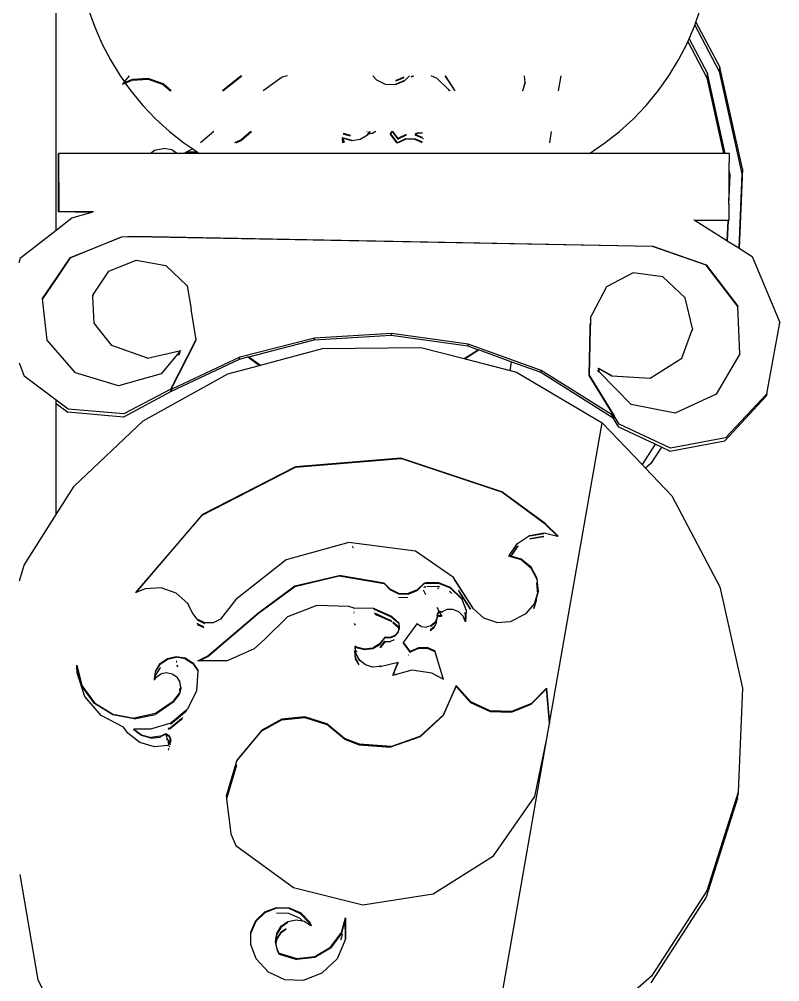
# Model space of a CAD drawing. Extents: x -24961 to 905641, y -154323 to 635957.
# Drawn here: x 439618.4 to 439981.7, y -144834.7 to -144375.1 of the extents above; entities that cross this region are included whole.
import ezdxf

# ---------------------------------------------------------------- set-up
doc = ezdxf.new("R2010")
doc.units = 0
doc.header["$LTSCALE"] = 1000
doc.header["$MEASUREMENT"] = 0

msp = doc.modelspace()

# ---------------------------------------------------------------- linework, layer by layer
for p, q in [((439635.97, -144475.78), (439635.97, -144358.63)), ((439651.36, -144370.03), (439654.29, -144378.43)), ((439941.63, -144376.46), (439943.87, -144370.03)), ((439654.29, -144378.43), (439657.81, -144386.6)), ((439938.39, -144384.38), (439940.95, -144378.43)), ((439940.95, -144378.43), (439941.13, -144377.91)), ((439941.13, -144377.91), (439941.63, -144376.46)), ((439941.13, -144377.91), (439952.73, -144400.06)), ((439941.63, -144376.46), (439953.01, -144398.01)), ((439937.81, -144385.72), (439938.39, -144384.38)), ((439938.39, -144384.38), (439947.12, -144400.92)), ((439657.81, -144386.6), (439661.9, -144394.5)), ((439933.34, -144394.5), (439937.43, -144386.6)), ((439937.43, -144386.6), (439937.81, -144385.72)), ((439937.81, -144385.72), (439946.84, -144402.97)), ((439661.9, -144394.5), (439666.53, -144402.09)), ((439928.71, -144402.09), (439933.34, -144394.5)), ((439953.01, -144398.01), (439952.73, -144400.06)), ((439963.83, -144446.48), (439953.01, -144398.01)), ((439666.53, -144402.09), (439668.61, -144405.01)), ((439668.61, -144405.01), (439671.08, -144402.09)), ((439679.98, -144403.42), (439672.42, -144403.85)), ((439687.17, -144405.92), (439679.98, -144403.42)), ((439715.6, -144409.32), (439724.72, -144402.09)), ((439724.38, -144402.09), (439715.64, -144409.02)), ((439743.9, -144402.71), (439734.97, -144409.33)), ((439746.48, -144402.09), (439743.9, -144402.71)), ((439789.18, -144404.16), (439787.22, -144402.09)), ((439798.32, -144404.43), (439801.15, -144403.33)), ((439798.37, -144404.13), (439800.5, -144403.31)), ((439800.5, -144403.31), (439802.2, -144402.64)), ((439801.15, -144403.33), (439800.5, -144403.31)), ((439801.15, -144403.33), (439802.22, -144402.92)), ((439804.86, -144402.09), (439802.29, -144404.66)), ((439806.78, -144402.3), (439805.6, -144402.76)), ((439805.61, -144402.48), (439806.61, -144402.09)), ((439818.02, -144403.29), (439815.1, -144402.09)), ((439823.61, -144408.73), (439818.02, -144403.29)), ((439821.74, -144402.09), (439826.4, -144409.33)), ((439826.62, -144409.33), (439821.96, -144402.09)), ((439860.09, -144405.22), (439859.8, -144402.09)), ((439876.03, -144409.33), (439877.28, -144402.09)), ((439923.54, -144409.33), (439928.71, -144402.09)), ((439947.12, -144400.92), (439946.84, -144402.97)), ((439946.84, -144402.97), (439954.84, -144439.12)), ((439955.65, -144439.12), (439947.12, -144400.92)), ((439952.73, -144400.06), (439963.54, -144448.9)), ((439667.73, -144406.05), (439668.99, -144405.54)), ((439667.73, -144406.05), (439668.1, -144405.61)), ((439668.1, -144405.61), (439668.61, -144405.01)), ((439668.83, -144405.31), (439668.1, -144405.61)), ((439668.61, -144405.01), (439668.83, -144405.31)), ((439672.42, -144403.85), (439668.83, -144405.31)), ((439668.83, -144405.31), (439668.99, -144405.54)), ((439668.99, -144405.54), (439672.38, -144404.15)), ((439668.99, -144405.54), (439671.7, -144409.33)), ((439672.38, -144404.15), (439679.94, -144403.72)), ((439679.94, -144403.72), (439687.13, -144406.22)), ((439687.13, -144406.22), (439690.61, -144409.33)), ((439690.99, -144409.33), (439687.17, -144405.92)), ((439793.37, -144406.17), (439789.18, -144404.16)), ((439797.99, -144406.35), (439793.37, -144406.17)), ((439802.29, -144404.66), (439797.99, -144406.35)), ((439798.04, -144406.05), (439802.28, -144404.39)), ((439860.09, -144405.22), (439858.84, -144409.33)), ((439858.89, -144409.33), (439860.1, -144405.35)), ((439860.1, -144405.35), (439860.09, -144405.22)), ((439671.7, -144409.33), (439677.36, -144416.19)), ((439715.64, -144409.02), (439715.4, -144409.33)), ((439823.83, -144409.33), (439823.61, -144408.73)), ((439823.83, -144408.93), (439823.98, -144409.33)), ((439917.88, -144416.19), (439923.54, -144409.33)), ((439677.36, -144416.19), (439683.5, -144422.63)), ((439911.74, -144422.63), (439917.88, -144416.19)), ((439683.5, -144422.63), (439690.08, -144428.62)), ((439905.16, -144428.62), (439911.74, -144422.63)), ((439690.08, -144428.62), (439697.06, -144434.12)), ((439711.39, -144428.62), (439705, -144434.12)), ((439724.36, -144433.04), (439729.29, -144428.62)), ((439728.96, -144428.62), (439724.39, -144432.71)), ((439773.08, -144429.39), (439773.54, -144429.63)), ((439773.1, -144429.75), (439773.5, -144429.95)), ((439773.5, -144429.95), (439776.58, -144430.78)), ((439773.54, -144429.63), (439776.49, -144430.42)), ((439784.67, -144430.47), (439781.19, -144432.54)), ((439784.35, -144428.75), (439784.58, -144428.62)), ((439784.62, -144430.21), (439784.71, -144430.15)), ((439784.67, -144430.47), (439785.09, -144429.9)), ((439784.71, -144430.15), (439784.91, -144429.92)), ((439784.91, -144429.89), (439785.85, -144428.62)), ((439784.91, -144429.92), (439784.91, -144429.89)), ((439785.09, -144429.9), (439784.91, -144429.92)), ((439786.04, -144428.62), (439785.09, -144429.9)), ((439787.07, -144429.63), (439785.09, -144429.9)), ((439788.78, -144428.62), (439787.07, -144429.63)), ((439795.65, -144429.96), (439795.69, -144429.64)), ((439795.65, -144429.96), (439795.79, -144429.77)), ((439798.7, -144434.12), (439795.65, -144429.96)), ((439796.44, -144428.62), (439795.69, -144429.64)), ((439795.69, -144429.64), (439795.79, -144429.77)), ((439795.79, -144429.77), (439796.53, -144428.74)), ((439795.79, -144429.77), (439798.97, -144434.12)), ((439796.44, -144428.62), (439796.53, -144428.74)), ((439796.53, -144428.74), (439796.61, -144428.62)), ((439796.53, -144428.74), (439799.19, -144432.36)), ((439796.71, -144428.62), (439799.23, -144432.04)), ((439799.71, -144431.95), (439803.29, -144430.31)), ((439799.75, -144431.62), (439803.32, -144429.99)), ((439807.4, -144430.27), (439810.9, -144431.76)), ((439807.65, -144430.04), (439807.42, -144430.15)), ((439807.45, -144429.96), (439807.65, -144430.04)), ((439807.48, -144429.82), (439808.99, -144429.12)), ((439808.96, -144429.44), (439807.65, -144430.04)), ((439807.65, -144430.04), (439810.92, -144431.44)), ((439811.07, -144429.41), (439808.96, -144429.44)), ((439871.75, -144434.12), (439872.7, -144428.62)), ((439898.17, -144434.12), (439905.16, -144428.62)), ((439697.06, -144434.12), (439701.27, -144436.98)), ((439724.39, -144432.71), (439721.23, -144434.12)), ((439721.93, -144434.12), (439724.36, -144433.04)), ((439772.64, -144431.71), (439772.9, -144434.12)), ((439772.72, -144431.75), (439772.64, -144431.71)), ((439772.97, -144434.12), (439772.72, -144431.75)), ((439773.15, -144431.98), (439772.72, -144431.75)), ((439773.28, -144433.2), (439773.15, -144431.98)), ((439773.23, -144432.02), (439773.15, -144431.98)), ((439773.22, -144431.68), (439773.28, -144431.71)), ((439773.32, -144432.87), (439773.23, -144432.02)), ((439773.36, -144432.06), (439773.23, -144432.02)), ((439773.28, -144431.71), (439777.08, -144432.73)), ((439773.78, -144434.12), (439773.28, -144433.2)), ((439773.73, -144433.62), (439773.32, -144432.87)), ((439777.17, -144433.09), (439773.36, -144432.06)), ((439781.19, -144432.54), (439777.17, -144433.09)), ((439798.97, -144434.12), (439799.5, -144433.7)), ((439799.19, -144432.36), (439799.71, -144431.95)), ((439799.23, -144432.04), (439799.75, -144431.62)), ((439799.45, -144434.02), (439799.33, -144434.12)), ((439803.07, -144432.35), (439799.45, -144434.02)), ((439799.5, -144433.7), (439803.11, -144432.03)), ((439807.06, -144432.3), (439803.07, -144432.35)), ((439810.75, -144433.88), (439807.06, -144432.3)), ((439807.11, -144431.98), (439810.77, -144433.55)), ((439810.82, -144434.12), (439810.75, -144433.88)), ((439810.8, -144433.61), (439810.81, -144433.65)), ((439811.1, -144432.14), (439811.17, -144432.39)), ((439811.16, -144431.87), (439811.24, -144432.16)), ((439890.82, -144439.12), (439898.17, -144434.12)), ((439637.13, -144439.12), (439637.24, -144466.7)), ((439637.17, -144467.06), (439637.13, -144439.12)), ((439680.98, -144439.12), (439637.13, -144439.12)), ((439680.98, -144439.12), (439683.01, -144437.66)), ((439694.03, -144439.12), (439680.98, -144439.12)), ((439683.01, -144437.66), (439687.19, -144436.73)), ((439691.44, -144437.47), (439687.19, -144436.73)), ((439691.44, -144437.47), (439694.03, -144439.12)), ((439704.42, -144439.12), (439694.03, -144439.12)), ((439698.11, -144438.57), (439697.43, -144438.92)), ((439697.43, -144438.92), (439704.02, -144438.84)), ((439701.27, -144436.98), (439698.11, -144438.57)), ((439703.53, -144438.51), (439698.11, -144438.57)), ((439701.27, -144436.98), (439703.53, -144438.51)), ((439703.53, -144438.51), (439704.02, -144438.84)), ((439704.02, -144438.84), (439704.42, -144439.12)), ((439890.82, -144439.12), (439704.42, -144439.12)), ((439954.84, -144439.12), (439890.82, -144439.12)), ((439955.65, -144439.12), (439954.84, -144439.12)), ((439957.62, -144439.12), (439955.65, -144439.12)), ((439957.53, -144447.54), (439957.62, -144439.12)), ((439957.49, -144451.05), (439957.53, -144447.54)), ((439957.94, -144449.39), (439957.53, -144447.54)), ((439957.95, -144449.42), (439957.94, -144449.39)), ((439963.54, -144448.9), (439962.05, -144484.28)), ((439963.82, -144446.57), (439962.22, -144484.38)), ((439963.82, -144446.57), (439963.83, -144446.51)), ((439963.83, -144446.51), (439963.83, -144446.48)), ((439957.35, -144463.3), (439957.94, -144449.48)), ((439957.42, -144457.51), (439957.49, -144451.05)), ((439957.66, -144451.81), (439957.42, -144457.51)), ((439957.49, -144451.05), (439957.66, -144451.81)), ((439957.94, -144449.48), (439957.95, -144449.42)), ((439957.35, -144463.3), (439957.42, -144457.51)), ((439637.24, -144466.7), (439637.17, -144467.06)), ((439652.63, -144467.27), (439637.17, -144467.06)), ((439637.24, -144466.7), (439653.85, -144466.92)), ((439643.45, -144469.92), (439652.63, -144467.27)), ((439652.63, -144467.27), (439653.85, -144466.92)), ((439957.35, -144463.3), (439957.27, -144471.04)), ((439635.97, -144475.78), (439643.45, -144469.92)), ((439940.66, -144470.81), (439957.2, -144471.04)), ((439940.66, -144470.81), (439941.26, -144471.19)), ((439956.83, -144471.4), (439941.26, -144471.19)), ((439941.26, -144471.19), (439956.44, -144480.74)), ((439956.83, -144471.4), (439956.44, -144480.74)), ((439957.01, -144471.4), (439956.61, -144480.85)), ((439957.01, -144471.4), (439956.83, -144471.4)), ((439957.19, -144471.4), (439957.01, -144471.4)), ((439957.2, -144471.04), (439957.19, -144471.4)), ((439957.19, -144471.4), (439957.27, -144471.04)), ((439957.2, -144471.04), (439957.27, -144471.04)), ((439618.99, -144489.07), (439635.97, -144475.78)), ((439667.2, -144479.09), (439642.62, -144489.06)), ((439642.64, -144488.97), (439667.21, -144479.02)), ((439673.25, -144478.83), (439667.2, -144479.09)), ((439667.2, -144479.09), (439667.21, -144479.02)), ((439667.21, -144479.02), (439673.27, -144478.76)), ((439673.25, -144478.83), (439673.27, -144478.76)), ((439920.94, -144483.53), (439673.25, -144478.83)), ((439673.27, -144478.76), (439920.96, -144483.47)), ((439956.44, -144480.74), (439956.61, -144480.85)), ((439956.61, -144480.85), (439962.05, -144484.28)), ((439920.94, -144483.53), (439920.96, -144483.47)), ((439946.52, -144492.42), (439920.94, -144483.53)), ((439920.96, -144483.47), (439946.53, -144492.34)), ((439962.05, -144484.28), (439962.22, -144484.38)), ((439962.22, -144484.38), (439968.45, -144488.3)), ((439618.37, -144491.18), (439618.99, -144489.07)), ((439635.97, -144498.89), (439642.64, -144488.97)), ((439642.62, -144489.06), (439635.97, -144498.97)), ((439661.13, -144495.44), (439674.22, -144490.09)), ((439674.22, -144490.09), (439688.34, -144492.66)), ((439968.45, -144488.3), (439981.65, -144519.88)), ((439688.34, -144492.66), (439698.55, -144502.37)), ((439961.68, -144512.2), (439946.52, -144492.42)), ((439946.53, -144492.34), (439961.7, -144512.09)), ((439629.52, -144508.47), (439635.97, -144498.89)), ((439635.97, -144498.97), (439629.53, -144508.54)), ((439635.97, -144498.97), (439635.97, -144498.89)), ((439653.59, -144506.75), (439661.13, -144495.44)), ((439911.59, -144496.11), (439898.82, -144502.91)), ((439925.82, -144497.99), (439911.59, -144496.11)), ((439936.55, -144508.03), (439925.82, -144497.99)), ((439698.55, -144502.37), (439700.45, -144513.56)), ((439898.82, -144502.91), (439892.01, -144515.82)), ((439629.53, -144508.54), (439629.52, -144508.47)), ((439631.68, -144528.27), (439629.53, -144508.54)), ((439653.57, -144506.87), (439653.59, -144506.75)), ((439653.62, -144507.34), (439653.57, -144506.87)), ((439653.62, -144507.34), (439653.59, -144507.38)), ((439654.16, -144520.19), (439653.59, -144507.38)), ((439939.98, -144522.74), (439936.55, -144508.03)), ((439702.83, -144528.14), (439700.45, -144513.56)), ((439961.7, -144512.09), (439961.68, -144512.2)), ((439962.6, -144534.89), (439961.68, -144512.2)), ((439891.23, -144517.9), (439891.21, -144520.34)), ((439891.23, -144517.81), (439891.25, -144517.78)), ((439891.23, -144517.81), (439891.25, -144517.86)), ((439891.23, -144517.9), (439891.25, -144517.86)), ((439891.24, -144517.37), (439891.26, -144517.34)), ((439891.24, -144517.37), (439891.25, -144517.78)), ((439892.01, -144515.82), (439891.26, -144517.25)), ((439891.26, -144517.25), (439891.26, -144517.34)), ((439654.16, -144520.19), (439654.13, -144520.33)), ((439662.56, -144530.88), (439654.16, -144520.19)), ((439890.65, -144545.11), (439891.14, -144522.77)), ((439891.14, -144522.77), (439890.68, -144544.95)), ((439891.03, -144522.87), (439891.07, -144520.57)), ((439891.14, -144522.77), (439891.16, -144522.64)), ((439891.17, -144522.19), (439891.15, -144522.36)), ((439891.15, -144522.36), (439891.16, -144522.64)), ((439891.18, -144520.47), (439891.17, -144522.19)), ((439891.18, -144520.47), (439891.21, -144520.34)), ((439939.96, -144522.86), (439939.78, -144523.3)), ((439939.98, -144522.74), (439939.95, -144522.83)), ((439939.95, -144522.83), (439939.96, -144522.86)), ((439975.43, -144553.86), (439981.5, -144520.77)), ((439981.5, -144520.77), (439981.56, -144520.43)), ((439981.6, -144520.21), (439981.56, -144520.43)), ((439981.6, -144520.21), (439981.65, -144519.88)), ((439759.35, -144527.38), (439723.79, -144536.49)), ((439759.22, -144528.14), (439796.03, -144525.9)), ((439759.35, -144527.38), (439759.29, -144527.76)), ((439796.16, -144525.17), (439759.35, -144527.38)), ((439796.16, -144525.17), (439796.03, -144525.9)), ((439796.03, -144525.9), (439832.61, -144531.04)), ((439832.75, -144530.27), (439796.16, -144525.17)), ((439934.92, -144536.89), (439939.76, -144523.42)), ((439939.75, -144523.38), (439939.79, -144523.33)), ((439939.75, -144523.38), (439939.76, -144523.42)), ((439939.8, -144523.61), (439939.76, -144523.82)), ((439939.78, -144523.3), (439939.79, -144523.33)), ((439939.84, -144523.54), (439939.8, -144523.61)), ((439939.83, -144523.5), (439939.84, -144523.54)), ((439645.26, -144543.95), (439631.68, -144528.27)), ((439662.56, -144530.88), (439662.53, -144531.03)), ((439679.7, -144536.96), (439662.56, -144530.88)), ((439702.57, -144528.76), (439690.81, -144551.9)), ((439690.84, -144551.72), (439702.55, -144528.68)), ((439702.55, -144528.68), (439702.59, -144528.61)), ((439702.55, -144528.68), (439702.57, -144528.76)), ((439702.6, -144528.69), (439702.57, -144528.76)), ((439702.59, -144528.61), (439702.79, -144528.21)), ((439702.6, -144528.69), (439702.59, -144528.61)), ((439702.81, -144528.29), (439702.6, -144528.69)), ((439702.83, -144528.14), (439702.79, -144528.21)), ((439702.81, -144528.29), (439702.79, -144528.21)), ((439728.07, -144536.2), (439759.22, -144528.14)), ((439759.22, -144528.14), (439759.29, -144527.76)), ((439763.21, -144532.24), (439810.26, -144531.75)), ((439810.26, -144531.75), (439830.88, -144537.12)), ((439832.68, -144530.65), (439832.61, -144531.04)), ((439832.61, -144531.04), (439837.65, -144532.86)), ((439832.75, -144530.27), (439832.68, -144530.65)), ((439867.61, -144542.8), (439832.75, -144530.27)), ((439679.7, -144536.96), (439695.49, -144533.24)), ((439694.75, -144534.12), (439686.11, -144544.41)), ((439723.79, -144536.49), (439691.25, -144551.69)), ((439694.48, -144535.37), (439694.56, -144535.27)), ((439694.51, -144535.2), (439694.58, -144535.11)), ((439694.56, -144535.27), (439695.16, -144534.53)), ((439694.58, -144535.11), (439695.16, -144534.41)), ((439694.66, -144534.53), (439695.16, -144534.41)), ((439694.73, -144534.27), (439695.44, -144533.42)), ((439695.49, -144533.24), (439694.75, -144534.12)), ((439695.16, -144534.41), (439695.19, -144534.4)), ((439695.19, -144534.4), (439695.2, -144534.36)), ((439723.64, -144537.34), (439727.62, -144536.31)), ((439723.64, -144537.34), (439723.79, -144536.49)), ((439727.62, -144536.31), (439728.07, -144536.2)), ((439727.62, -144536.31), (439733.13, -144540.33)), ((439728.07, -144536.2), (439733.57, -144540.22)), ((439733.57, -144540.22), (439763.21, -144532.24)), ((439830.88, -144537.12), (439837.65, -144532.86)), ((439838.04, -144533), (439831.32, -144537.24)), ((439837.65, -144532.86), (439838.04, -144533)), ((439838.04, -144533), (439853.58, -144538.63)), ((439962.6, -144534.89), (439951.26, -144554.17)), ((439618.39, -144539.13), (439620.71, -144545.55)), ((439679.67, -144537.12), (439679.7, -144536.96)), ((439690.73, -144552.84), (439723.64, -144537.34)), ((439718.01, -144544.4), (439733.13, -144540.33)), ((439733.13, -144540.33), (439733.57, -144540.22)), ((439830.88, -144537.12), (439831.32, -144537.24)), ((439831.32, -144537.24), (439852.84, -144542.84)), ((439852.84, -144542.84), (439853.58, -144538.63)), ((439853.58, -144538.63), (439867.46, -144543.65)), ((439934.9, -144537.04), (439919.69, -144546.65)), ((439919.71, -144546.49), (439934.92, -144536.89)), ((439934.9, -144537.04), (439934.92, -144536.89)), ((439635.97, -144556.95), (439620.71, -144545.55)), ((439665.72, -144550.11), (439645.26, -144543.95)), ((439686.11, -144544.41), (439665.72, -144550.11)), ((439677.64, -144566.88), (439718.01, -144544.4)), ((439852.84, -144542.84), (439855.91, -144543.64)), ((439855.91, -144543.64), (439896.88, -144567.71)), ((439867.46, -144543.65), (439867.54, -144543.23)), ((439867.46, -144543.65), (439902.1, -144565.41)), ((439867.54, -144543.23), (439867.61, -144542.8)), ((439901.26, -144563.79), (439867.61, -144542.8)), ((439890.68, -144544.95), (439890.65, -144545.11)), ((439902.49, -144564.56), (439890.65, -144545.11)), ((439890.68, -144544.95), (439902.52, -144564.38)), ((439894.84, -144542.79), (439894.86, -144542.64)), ((439894.9, -144542.82), (439894.84, -144542.79)), ((439894.84, -144542.79), (439894.86, -144542.91)), ((439894.86, -144542.64), (439894.89, -144542.75)), ((439895.21, -144542.83), (439894.86, -144542.64)), ((439894.86, -144542.91), (439894.98, -144543.54)), ((439894.89, -144542.75), (439894.9, -144542.82)), ((439895.04, -144543.52), (439894.9, -144542.82)), ((439895.01, -144541.8), (439895.03, -144541.92)), ((439895.07, -144541.84), (439895.01, -144541.8)), ((439895.06, -144541.77), (439895.03, -144541.65)), ((439895.03, -144541.65), (439901.55, -144545.31)), ((439895.03, -144541.92), (439895.21, -144542.83)), ((439895.07, -144541.84), (439895.06, -144541.77)), ((439901.52, -144545.47), (439895.07, -144541.84)), ((439895.38, -144543.41), (439895.07, -144541.84)), ((439895.21, -144542.83), (439895.33, -144543.43)), ((439910.67, -144559.04), (439895.38, -144543.41)), ((439901.52, -144545.47), (439901.55, -144545.31)), ((439919.69, -144546.65), (439901.52, -144545.47)), ((439901.55, -144545.31), (439919.71, -144546.49)), ((439919.71, -144546.49), (439919.69, -144546.65)), ((439690.62, -144553.06), (439668.15, -144565.02)), ((439690.84, -144551.72), (439668.39, -144563.54)), ((439690.73, -144552.84), (439690.62, -144553.06)), ((439690.62, -144553.06), (439690.65, -144552.88)), ((439691.25, -144551.69), (439690.65, -144552.88)), ((439690.73, -144552.39), (439690.65, -144552.88)), ((439690.65, -144552.88), (439690.73, -144552.84)), ((439690.81, -144551.9), (439690.73, -144552.39)), ((439691.25, -144551.69), (439690.81, -144551.9)), ((439690.81, -144551.9), (439690.84, -144551.72)), ((439951.26, -144554.17), (439931.68, -144563.18)), ((439975.23, -144555.09), (439955.43, -144576.35)), ((439975.43, -144553.86), (439955.67, -144574.92)), ((439975.43, -144553.86), (439975.23, -144555.09)), ((439635.97, -144558.56), (439635.97, -144556.95)), ((439641.78, -144561.29), (439635.97, -144556.95)), ((439635.97, -144558.56), (439641.54, -144562.76)), ((439635.97, -144611.63), (439635.97, -144558.56)), ((439931.68, -144563.18), (439910.67, -144559.04)), ((439668.15, -144565.02), (439641.54, -144562.76)), ((439668.39, -144563.54), (439641.78, -144561.29)), ((439902.33, -144565.56), (439901.26, -144563.79)), ((439902.49, -144564.56), (439901.26, -144563.79)), ((439644.58, -144597.96), (439677.64, -144566.88)), ((439871.73, -144711.18), (439896.88, -144567.71)), ((439896.88, -144567.71), (439915.86, -144587.67)), ((439902.3, -144565.74), (439902.1, -144565.41)), ((439902.1, -144565.41), (439902.33, -144565.56)), ((439904.75, -144569.86), (439902.3, -144565.74)), ((439902.49, -144564.56), (439902.33, -144565.56)), ((439902.52, -144564.38), (439902.49, -144564.56)), ((439904.98, -144568.46), (439902.52, -144564.38)), ((439929.4, -144579.86), (439904.98, -144568.46)), ((439922.08, -144578.02), (439904.75, -144569.86)), ((439922.08, -144578.02), (439915.86, -144587.67)), ((439925.16, -144579.47), (439922.08, -144578.02)), ((439929.16, -144581.35), (439955.43, -144576.35)), ((439955.67, -144574.92), (439929.4, -144579.86)), ((439925.16, -144579.47), (439920.14, -144587.24)), ((439929.16, -144581.35), (439925.16, -144579.47)), ((439750.31, -144589.03), (439800.66, -144584.82)), ((439800.7, -144584.6), (439750.34, -144588.8)), ((439848.87, -144600.89), (439800.66, -144584.82)), ((439848.91, -144600.66), (439800.7, -144584.6)), ((439920.14, -144587.24), (439917.59, -144589.49)), ((439705.8, -144611.83), (439750.31, -144589.03)), ((439750.34, -144588.8), (439705.84, -144611.57)), ((439915.86, -144587.67), (439917.59, -144589.49)), ((439917.59, -144589.49), (439930.1, -144602.65)), ((439635.97, -144611.63), (439644.58, -144597.96)), ((439644.61, -144599.52), (439644.64, -144599.49)), ((439869.61, -144616.16), (439848.87, -144600.89)), ((439869.65, -144615.91), (439848.91, -144600.66)), ((439930.1, -144602.65), (439953.01, -144646.02)), ((439620.79, -144635.7), (439635.97, -144611.63)), ((439705.84, -144611.57), (439673.91, -144648.88)), ((439674.25, -144648.74), (439705.8, -144611.83)), ((439875.43, -144621.85), (439869.61, -144616.16)), ((439875.83, -144621.95), (439869.65, -144615.91)), ((439856.34, -144625.33), (439862.19, -144621.54)), ((439862.19, -144621.54), (439869.05, -144620.35)), ((439862.21, -144621.79), (439869.01, -144620.6)), ((439868.8, -144621.99), (439862.26, -144623.14)), ((439868.77, -144622.24), (439862.27, -144623.39)), ((439868.9, -144622.27), (439868.77, -144622.24)), ((439868.92, -144622.02), (439868.8, -144621.99)), ((439869.05, -144620.35), (439875.43, -144621.85)), ((439875.43, -144621.85), (439875.83, -144621.95)), ((439775.74, -144624.96), (439745.89, -144633.21)), ((439807.66, -144629.06), (439775.74, -144624.96)), ((439776.01, -144625.27), (439776.05, -144625.27)), ((439777.73, -144626.98), (439777.48, -144626.95)), ((439777.75, -144627.25), (439778.04, -144627.29)), ((439852.35, -144631.12), (439856.34, -144625.33)), ((439852.47, -144631.16), (439856.3, -144625.59)), ((439856.1, -144627.01), (439853.13, -144631.35)), ((439856.06, -144627.27), (439853.25, -144631.39)), ((439856.7, -144626.85), (439856.06, -144627.27)), ((439856.65, -144626.65), (439856.1, -144627.01)), ((439856.38, -144625.53), (439856.3, -144625.59)), ((439745.89, -144633.21), (439721.78, -144652.16)), ((439825.73, -144641.68), (439807.66, -144629.06)), ((439852.35, -144631.12), (439852.31, -144631.39)), ((439852.31, -144631.39), (439852.47, -144631.16)), ((439852.31, -144631.39), (439852.97, -144631.59)), ((439852.47, -144631.16), (439852.35, -144631.12)), ((439853.13, -144631.35), (439852.47, -144631.16)), ((439853.13, -144631.35), (439852.97, -144631.59)), ((439852.97, -144631.59), (439853.09, -144631.62)), ((439853.25, -144631.39), (439853.09, -144631.62)), ((439853.09, -144631.62), (439858.1, -144633.1)), ((439853.25, -144631.39), (439853.13, -144631.35)), ((439858.14, -144632.83), (439853.25, -144631.39)), ((439858.1, -144633.1), (439862.8, -144636.99)), ((439862.84, -144636.71), (439858.14, -144632.83)), ((439618.46, -144643.16), (439620.79, -144635.7)), ((439862.8, -144636.99), (439865.66, -144642.44)), ((439865.71, -144642.17), (439862.84, -144636.71)), ((439750.04, -144645.91), (439771.14, -144640.9)), ((439750.08, -144645.62), (439771.17, -144640.61)), ((439771.14, -144640.9), (439792.63, -144644.57)), ((439792.67, -144644.28), (439771.17, -144640.61)), ((439835.37, -144656.57), (439825.73, -144641.68)), ((439866.28, -144648.32), (439865.71, -144642.17)), ((439678.56, -144647), (439674.25, -144648.74)), ((439686.12, -144646.57), (439678.56, -144647)), ((439693.31, -144649.06), (439686.12, -144646.57)), ((439732.72, -144658.66), (439750.04, -144645.91)), ((439732.75, -144658.35), (439750.08, -144645.62)), ((439792.63, -144644.57), (439795.32, -144647.39)), ((439792.67, -144644.28), (439795.36, -144647.09)), ((439808.43, -144647.89), (439811.7, -144644.63)), ((439808.46, -144647.6), (439811.75, -144644.35)), ((439812.41, -144646.23), (439811.59, -144646.45)), ((439812.53, -144646.28), (439811.59, -144646.45)), ((439811.6, -144646.17), (439812.46, -144645.94)), ((439811.7, -144644.63), (439812.67, -144644.38)), ((439811.75, -144644.35), (439812.71, -144644.1)), ((439812.52, -144646.23), (439812.41, -144646.23)), ((439812.46, -144645.94), (439812.67, -144645.94)), ((439812.67, -144644.38), (439818.62, -144644.27)), ((439812.71, -144644.1), (439818.65, -144643.99)), ((439813.01, -144645.93), (439818.41, -144645.83)), ((439818.58, -144646.98), (439818.38, -144646.61)), ((439818.45, -144646.15), (439818.39, -144646.13)), ((439818.41, -144645.83), (439819.19, -144646.15)), ((439818.62, -144644.27), (439824.16, -144646.53)), ((439818.65, -144643.99), (439824.2, -144646.25)), ((439824.16, -144646.53), (439829.75, -144651.94)), ((439824.2, -144646.25), (439829.79, -144651.65)), ((439826.11, -144642.6), (439835.17, -144656.6)), ((439865.48, -144644.25), (439865.95, -144649.38)), ((439865.66, -144642.44), (439866.23, -144648.49)), ((439953.01, -144646.02), (439963.84, -144694.49)), ((439674.25, -144648.74), (439673.91, -144648.88)), ((439698.96, -144654.09), (439693.31, -144649.06)), ((439795.32, -144647.39), (439799.51, -144649.38)), ((439795.36, -144647.09), (439799.56, -144649.09)), ((439799.51, -144649.38), (439804.13, -144649.56)), ((439799.55, -144650.99), (439803.92, -144651.16)), ((439799.56, -144649.09), (439804.17, -144649.27)), ((439803.92, -144651.16), (439803.98, -144651.13)), ((439804.13, -144649.56), (439808.43, -144647.89)), ((439808.46, -144647.6), (439804.17, -144649.27)), ((439811.67, -144648.03), (439811.49, -144647.71)), ((439812.67, -144649.84), (439811.67, -144648.03)), ((439823.95, -144648.1), (439825.09, -144649.22)), ((439834.01, -144656.76), (439828.19, -144647.71)), ((439828.56, -144648.64), (439833.8, -144656.79)), ((439865.96, -144649.51), (439864.43, -144654.49)), ((439864.47, -144654.2), (439865.95, -144649.38)), ((439865.95, -144649.38), (439866.23, -144648.53)), ((439865.95, -144649.38), (439865.96, -144649.51)), ((439866.15, -144648.9), (439865.96, -144649.51)), ((439865.96, -144649.51), (439865.98, -144649.67)), ((439866.23, -144648.49), (439866.28, -144648.32)), ((439866.23, -144648.49), (439866.23, -144648.53)), ((439700.98, -144658.35), (439698.96, -144654.09)), ((439721.78, -144652.16), (439714.51, -144661.56)), ((439760.58, -144655.02), (439746.48, -144660.5)), ((439775.82, -144655.55), (439760.58, -144655.02)), ((439778.29, -144656.24), (439775.82, -144655.55)), ((439819.12, -144657.98), (439818.01, -144655.97)), ((439829.75, -144651.94), (439831.79, -144657.38)), ((439831.83, -144657.08), (439829.79, -144651.65)), ((439860.57, -144658.87), (439864.47, -144654.2)), ((439864.22, -144656.09), (439864.02, -144656.33)), ((439865.31, -144652.68), (439864.18, -144656.38)), ((439865.44, -144652.07), (439864.22, -144656.09)), ((439864.4, -144654.53), (439864.43, -144654.49)), ((439703.39, -144661.5), (439700.98, -144658.35)), ((439708.39, -144679.43), (439732.72, -144658.66)), ((439708.43, -144679.1), (439732.75, -144658.35)), ((439746.48, -144660.5), (439735.76, -144671.04)), ((439778.13, -144658.5), (439778.43, -144658.51)), ((439778.41, -144658.2), (439778.15, -144658.2)), ((439778.31, -144656.54), (439778.27, -144656.54)), ((439787.68, -144656.46), (439778.29, -144656.24)), ((439796.3, -144660.29), (439787.68, -144656.46)), ((439796.26, -144660.6), (439787.74, -144656.81)), ((439788.73, -144658.99), (439788.11, -144658.72)), ((439788.17, -144659.07), (439788.89, -144659.39)), ((439796.05, -144662.27), (439788.87, -144659.06)), ((439789.06, -144659.46), (439796.01, -144662.57)), ((439796.29, -144660.63), (439796.26, -144660.6)), ((439799.9, -144663.41), (439796.3, -144660.29)), ((439799.86, -144663.72), (439796.38, -144660.7)), ((439818.11, -144659.75), (439817.88, -144659.35)), ((439817.93, -144660.89), (439817.97, -144660.58)), ((439817.93, -144660.89), (439818.02, -144660.76)), ((439818.04, -144660.47), (439817.97, -144660.58)), ((439818.02, -144660.76), (439818, -144661.05)), ((439818.02, -144660.76), (439818.37, -144660.24)), ((439818.04, -144660.47), (439818.02, -144660.76)), ((439818.3, -144660.1), (439818.04, -144660.47)), ((439818.08, -144660.1), (439818.04, -144660.47)), ((439818.11, -144659.75), (439818.08, -144660.1)), ((439818.18, -144658.94), (439818.11, -144659.75)), ((439818.3, -144660.1), (439818.11, -144659.75)), ((439818.63, -144658.3), (439818.18, -144658.94)), ((439818.22, -144658.64), (439818.18, -144658.94)), ((439818.66, -144658), (439818.22, -144658.64)), ((439818.41, -144659.94), (439818.3, -144660.1)), ((439818.37, -144660.24), (439818.3, -144660.1)), ((439818.37, -144660.24), (439820.29, -144660.18)), ((439820.16, -144659.88), (439818.41, -144659.94)), ((439819.28, -144658.28), (439818.63, -144658.3)), ((439819.12, -144657.98), (439818.66, -144658)), ((439820.75, -144657.93), (439819.12, -144657.98)), ((439819.28, -144658.28), (439819.12, -144657.98)), ((439820.69, -144658.23), (439819.28, -144658.28)), ((439820.16, -144659.88), (439819.28, -144658.28)), ((439820.3, -144660.14), (439820.16, -144659.88)), ((439820.36, -144659.88), (439820.16, -144659.88)), ((439822.6, -144656.94), (439820.75, -144657.93)), ((439825.54, -144656.89), (439822.6, -144656.94)), ((439828.3, -144658), (439825.54, -144656.89)), ((439830.42, -144660.1), (439828.3, -144658)), ((439831.41, -144662.44), (439830.42, -144660.1)), ((439831.54, -144659.3), (439831.25, -144658.54)), ((439831.34, -144658.35), (439831.58, -144659.01)), ((439831.41, -144662.44), (439831.54, -144659.3)), ((439831.58, -144659.01), (439831.43, -144662.5)), ((439831.79, -144657.38), (439831.57, -144662.81)), ((439831.83, -144657.08), (439831.59, -144662.87)), ((439840.33, -144660.98), (439835.37, -144656.57)), ((439853.08, -144662.67), (439860.57, -144658.87)), ((439864.18, -144656.38), (439863.95, -144656.66)), ((439706.98, -144663.27), (439703.39, -144661.5)), ((439703.39, -144661.83), (439706.92, -144663.59)), ((439704.82, -144664.37), (439703.42, -144663.68)), ((439703.42, -144664.01), (439705.08, -144664.84)), ((439705.08, -144664.84), (439704.82, -144664.37)), ((439706.61, -144665.27), (439704.82, -144664.37)), ((439705.08, -144664.84), (439706.56, -144665.58)), ((439710.97, -144663.3), (439706.98, -144663.27)), ((439714.51, -144661.56), (439710.97, -144663.3)), ((439778.31, -144663.67), (439778.78, -144664.33)), ((439796.01, -144662.57), (439796.24, -144662.77)), ((439796.25, -144662.44), (439796.05, -144662.27)), ((439799.65, -144665.4), (439796.8, -144662.92)), ((439796.87, -144663.32), (439799.61, -144665.71)), ((439799.72, -144666.48), (439799.65, -144665.4)), ((439799.99, -144665.68), (439799.86, -144663.72)), ((439800.04, -144665.53), (439799.9, -144663.41)), ((439808.24, -144663.8), (439801.84, -144672.69)), ((439810.33, -144665.01), (439808.24, -144663.8)), ((439810.33, -144665.01), (439812.71, -144665.32)), ((439815.01, -144664.68), (439812.71, -144665.32)), ((439816.61, -144665.15), (439814.75, -144666.66)), ((439816.83, -144663.48), (439814.96, -144664.98)), ((439816.87, -144663.17), (439815.01, -144664.68)), ((439816.57, -144665.46), (439817.7, -144663.32)), ((439817.73, -144663.04), (439816.61, -144665.15)), ((439817.87, -144661.53), (439816.83, -144663.48)), ((439817.9, -144661.22), (439816.87, -144663.17)), ((439817.7, -144663.32), (439817.73, -144663.04)), ((439817.74, -144663.01), (439817.73, -144663.04)), ((439817.75, -144662.81), (439817.74, -144663.01)), ((439817.75, -144662.81), (439817.87, -144661.53)), ((439817.88, -144661.5), (439817.87, -144661.53)), ((439817.88, -144661.5), (439817.9, -144661.22)), ((439817.96, -144661.35), (439817.88, -144661.5)), ((439817.9, -144661.22), (439817.93, -144660.89)), ((439818, -144661.05), (439817.9, -144661.22)), ((439817.96, -144661.35), (439818, -144661.05)), ((439831.43, -144662.5), (439831.41, -144662.44)), ((439831.57, -144662.81), (439831.43, -144662.5)), ((439831.59, -144662.87), (439831.57, -144662.81)), ((439846.56, -144663.13), (439840.33, -144660.98)), ((439846.56, -144663.13), (439853.08, -144662.67)), ((439790.85, -144673.19), (439793.27, -144669.95)), ((439793.27, -144669.95), (439793.96, -144670.1)), ((439793.96, -144670.1), (439796.07, -144670.01)), ((439796.02, -144670.32), (439797.92, -144669.42)), ((439796.07, -144670.01), (439797.96, -144669.1)), ((439797.92, -144669.42), (439799.32, -144667.84)), ((439797.96, -144669.1), (439799.36, -144667.53)), ((439799.32, -144667.84), (439799.68, -144666.79)), ((439799.36, -144667.53), (439799.67, -144666.63)), ((439799.61, -144665.71), (439799.67, -144666.63)), ((439799.67, -144666.63), (439799.72, -144666.48)), ((439799.67, -144666.63), (439799.68, -144666.79)), ((439799.68, -144666.79), (439799.73, -144666.65)), ((439799.72, -144666.48), (439799.99, -144665.68)), ((439799.73, -144666.65), (439799.72, -144666.48)), ((439799.73, -144666.65), (439800, -144665.84)), ((439799.99, -144665.68), (439800.04, -144665.53)), ((439800, -144665.84), (439799.99, -144665.68)), ((439800, -144665.84), (439800.04, -144665.53)), ((439814.61, -144667), (439814.71, -144666.97)), ((439814.75, -144666.66), (439814.66, -144666.69)), ((439814.71, -144666.97), (439816.57, -144665.46)), ((439735.76, -144671.04), (439730.53, -144675.69)), ((439778.78, -144674.73), (439778.82, -144674.41)), ((439778.86, -144674.78), (439778.82, -144674.41)), ((439779.42, -144674.73), (439778.82, -144674.41)), ((439787.33, -144675.56), (439790.81, -144673.51)), ((439790.85, -144673.19), (439787.37, -144675.24)), ((439790.79, -144674.99), (439793.01, -144671.98)), ((439792.98, -144672.3), (439790.79, -144675.26)), ((439790.81, -144673.51), (439793.23, -144670.26)), ((439793.66, -144672.45), (439792.98, -144672.3)), ((439793.01, -144671.98), (439793.71, -144672.14)), ((439793.23, -144670.26), (439793.92, -144670.42)), ((439795.69, -144672.36), (439793.66, -144672.45)), ((439793.71, -144672.14), (439795.81, -144672.04)), ((439793.92, -144670.42), (439796.02, -144670.32)), ((439795.81, -144672.04), (439797.57, -144671.2)), ((439801.84, -144672.69), (439801.8, -144673)), ((439801.93, -144672.82), (439801.8, -144673)), ((439801.8, -144673), (439802.32, -144673.71)), ((439801.84, -144672.69), (439801.93, -144672.82)), ((439801.93, -144672.82), (439802.45, -144673.52)), ((439802.45, -144673.52), (439802.32, -144673.71)), ((439802.32, -144673.71), (439802.41, -144673.84)), ((439802.41, -144673.84), (439802.55, -144673.65)), ((439802.41, -144673.84), (439805.08, -144677.46)), ((439802.45, -144673.52), (439802.55, -144673.65)), ((439802.55, -144673.65), (439805.11, -144677.14)), ((439703.61, -144681.51), (439708.43, -144679.1)), ((439730.53, -144675.69), (439717.73, -144681.36)), ((439778.56, -144676.49), (439778.52, -144676.81)), ((439778.52, -144676.81), (439778.91, -144680.4)), ((439778.6, -144676.85), (439778.52, -144676.81)), ((439778.6, -144676.85), (439778.56, -144676.49)), ((439778.56, -144676.49), (439778.99, -144676.72)), ((439778.95, -144680.07), (439778.6, -144676.85)), ((439779.03, -144677.08), (439778.6, -144676.85)), ((439778.99, -144676.72), (439778.78, -144674.73)), ((439778.78, -144674.73), (439778.86, -144674.78)), ((439779.11, -144676.78), (439778.86, -144674.78)), ((439779.38, -144675.05), (439778.86, -144674.78)), ((439779.03, -144677.08), (439778.99, -144676.72)), ((439778.99, -144676.72), (439779.11, -144676.78)), ((439779.17, -144678.3), (439779.03, -144677.08)), ((439779.13, -144677.13), (439779.03, -144677.08)), ((439779.11, -144676.78), (439779.17, -144676.81)), ((439779.13, -144677.13), (439779.11, -144676.78)), ((439779.25, -144677.16), (439779.13, -144677.13)), ((439779.21, -144677.97), (439779.13, -144677.13)), ((439779.17, -144676.81), (439779.84, -144676.99)), ((439779.17, -144678.3), (439780.87, -144681.44)), ((439779.21, -144677.97), (439780.93, -144681.14)), ((439779.38, -144675.05), (439783.32, -144676.1)), ((439779.42, -144674.73), (439783.36, -144675.78)), ((439783.32, -144676.1), (439787.33, -144675.56)), ((439783.36, -144675.78), (439787.37, -144675.24)), ((439804.33, -144678.49), (439804.42, -144678.62)), ((439805.08, -144677.46), (439805.6, -144677.05)), ((439805.11, -144677.14), (439805.64, -144676.72)), ((439805.6, -144677.05), (439809.21, -144675.39)), ((439805.64, -144676.72), (439809.26, -144675.07)), ((439809.21, -144675.39), (439813.2, -144675.34)), ((439809.26, -144675.07), (439813.24, -144675.02)), ((439813.2, -144675.34), (439816.89, -144676.91)), ((439816.93, -144676.59), (439813.24, -144675.02)), ((439816.89, -144676.91), (439820.87, -144690.26)), ((439821.04, -144690.35), (439816.93, -144676.59)), ((439645.86, -144683.48), (439648.25, -144693.23)), ((439645.89, -144684.09), (439645.86, -144683.48)), ((439683.53, -144686.61), (439685.71, -144683.04)), ((439683.57, -144686.27), (439685.74, -144682.7)), ((439685.71, -144683.04), (439689.15, -144680.59)), ((439685.74, -144682.7), (439689.19, -144680.26)), ((439689.15, -144680.59), (439693.33, -144679.66)), ((439689.19, -144680.26), (439693.37, -144679.33)), ((439697.58, -144680.41), (439693.33, -144679.66)), ((439693.37, -144679.33), (439697.61, -144680.07)), ((439693.39, -144681.54), (439693.62, -144681.58)), ((439693.4, -144681.89), (439693.68, -144681.93)), ((439693.46, -144683.53), (439694.05, -144684.37)), ((439697.58, -144680.41), (439701.22, -144682.7)), ((439697.61, -144680.07), (439701.26, -144682.36)), ((439701.22, -144682.7), (439703.67, -144686.2)), ((439701.26, -144682.36), (439703.71, -144685.86)), ((439704.25, -144681.5), (439703.61, -144681.51)), ((439704.25, -144681.5), (439708.39, -144679.43)), ((439717.73, -144681.36), (439704.25, -144681.5)), ((439778.91, -144680.4), (439780.51, -144683.35)), ((439780.56, -144683.06), (439778.95, -144680.07)), ((439783.71, -144683.41), (439780.93, -144681.14)), ((439787.15, -144684.46), (439783.71, -144683.41)), ((439790.67, -144683.66), (439790.88, -144684.03)), ((439790.71, -144684.11), (439799.34, -144682.04)), ((439798.45, -144684.31), (439799.2, -144682.39)), ((439798.55, -144684.29), (439799.3, -144682.37)), ((439799.2, -144682.39), (439799.34, -144682.04)), ((439799.3, -144682.37), (439799.2, -144682.39)), ((439799.3, -144682.37), (439799.34, -144682.04)), ((439648.22, -144693.58), (439645.89, -144684.09)), ((439646.02, -144687.38), (439645.89, -144684.09)), ((439649.65, -144698.54), (439646.02, -144687.38)), ((439683, -144690.13), (439683.53, -144686.61)), ((439683.28, -144688.82), (439685.34, -144685.41)), ((439685.5, -144684.89), (439683.32, -144688.48)), ((439683.57, -144686.27), (439683.53, -144686.61)), ((439683.86, -144689.11), (439686.11, -144687.66)), ((439685.82, -144684.65), (439685.5, -144684.89)), ((439688.78, -144687.19), (439686.11, -144687.66)), ((439691.44, -144687.76), (439688.78, -144687.19)), ((439693.69, -144689.3), (439691.44, -144687.76)), ((439703.67, -144686.2), (439703.11, -144695.85)), ((439703.71, -144685.86), (439703.67, -144686.2)), ((439790.71, -144684.11), (439787.15, -144684.46)), ((439796.78, -144688.51), (439798.31, -144684.66)), ((439796.89, -144688.48), (439798.41, -144684.64)), ((439805.94, -144685.94), (439796.89, -144688.48)), ((439797.8, -144687.44), (439797.83, -144687.37)), ((439798.31, -144684.66), (439798.45, -144684.31)), ((439798.31, -144684.66), (439798.41, -144684.64)), ((439798.41, -144684.64), (439798.55, -144684.29)), ((439798.55, -144684.29), (439798.45, -144684.31)), ((439815.38, -144687.32), (439805.94, -144685.94)), ((439820.87, -144690.26), (439815.38, -144687.32)), ((439683, -144690.13), (439682.96, -144690.48)), ((439683.04, -144690.38), (439682.96, -144690.48)), ((439683.01, -144690.69), (439682.98, -144690.74)), ((439683.09, -144690.02), (439683, -144690.13)), ((439683.01, -144690.69), (439683.04, -144690.38)), ((439683.06, -144690.36), (439683.04, -144690.38)), ((439683.42, -144689.93), (439683.06, -144690.36)), ((439683.06, -144690.36), (439683.09, -144690.02)), ((439683.11, -144689.99), (439683.09, -144690.02)), ((439683.11, -144689.99), (439683.28, -144688.82)), ((439683.86, -144689.11), (439683.11, -144689.99)), ((439683.32, -144688.48), (439683.28, -144688.82)), ((439693.69, -144689.3), (439695.16, -144691.56)), ((439695.15, -144692.05), (439695.58, -144694.42)), ((439695.63, -144694.18), (439695.16, -144691.56)), ((439796.89, -144688.48), (439796.78, -144688.51)), ((439821.04, -144690.35), (439820.87, -144690.26)), ((439654.27, -144701.82), (439648.22, -144693.58)), ((439648.25, -144693.23), (439654.31, -144701.46)), ((439693.3, -144698.99), (439695.02, -144696.76)), ((439694.98, -144697.12), (439693.36, -144699.22)), ((439695.22, -144696.1), (439694.98, -144697.12)), ((439695.02, -144696.76), (439695.2, -144696)), ((439695.2, -144696), (439695.06, -144695.21)), ((439695.26, -144695.75), (439695.08, -144694.72)), ((439695.2, -144696), (439695.26, -144695.75)), ((439695.22, -144696.1), (439695.2, -144696)), ((439695.28, -144695.86), (439695.22, -144696.1)), ((439695.26, -144695.75), (439695.58, -144694.42)), ((439695.28, -144695.86), (439695.26, -144695.75)), ((439695.59, -144694.53), (439695.28, -144695.86)), ((439695.58, -144694.42), (439695.63, -144694.18)), ((439695.58, -144694.42), (439695.59, -144694.53)), ((439695.63, -144694.18), (439695.59, -144694.53)), ((439703.11, -144695.85), (439698.55, -144704.75)), ((439820.92, -144707.5), (439827.05, -144693.63)), ((439827.09, -144693.29), (439820.96, -144707.15)), ((439827.05, -144693.63), (439834, -144701.3)), ((439834.04, -144700.96), (439827.09, -144693.29)), ((439870.24, -144694.84), (439862.98, -144702.18)), ((439863.02, -144701.84), (439870.28, -144694.51)), ((439870.28, -144694.51), (439870.24, -144694.84)), ((439870.24, -144694.84), (439871.69, -144711.43)), ((439871.73, -144711.18), (439870.28, -144694.51)), ((439963.84, -144694.49), (439961.72, -144744.21)), ((439657.46, -144707.57), (439649.65, -144698.54)), ((439663.07, -144707.28), (439654.27, -144701.82)), ((439654.31, -144701.46), (439663.11, -144706.92)), ((439691.82, -144701.21), (439683.41, -144706.98)), ((439691.86, -144700.85), (439683.45, -144706.62)), ((439693.36, -144699.22), (439691.82, -144701.21)), ((439691.86, -144700.85), (439693.3, -144698.99)), ((439693.36, -144699.22), (439693.3, -144698.99)), ((439834, -144701.3), (439843.3, -144705.66)), ((439843.34, -144705.31), (439834.04, -144700.96)), ((439863.02, -144701.84), (439853.54, -144705.63)), ((439683.45, -144706.62), (439673.34, -144708.74)), ((439690.73, -144711.51), (439698.24, -144705.33)), ((439698.55, -144704.75), (439690.76, -144711.14)), ((439843.34, -144705.31), (439843.3, -144705.66)), ((439843.3, -144705.66), (439853.5, -144705.98)), ((439853.54, -144705.63), (439843.34, -144705.31)), ((439853.5, -144705.98), (439862.98, -144702.18)), ((439668.25, -144713.04), (439657.46, -144707.57)), ((439673.31, -144709.11), (439663.07, -144707.28)), ((439663.11, -144706.92), (439673.34, -144708.74)), ((439673.31, -144709.11), (439683.41, -144706.98)), ((439690.76, -144711.14), (439681.01, -144714.02)), ((439695.91, -144709.38), (439690.49, -144713.87)), ((439695.84, -144709.11), (439690.52, -144713.51)), ((439696.56, -144708.51), (439695.84, -144709.11)), ((439695.91, -144709.38), (439695.84, -144709.11)), ((439696.25, -144709.09), (439695.91, -144709.38)), ((439734.23, -144714.89), (439743.8, -144709.67)), ((439743.84, -144709.31), (439734.26, -144714.52)), ((439743.8, -144709.67), (439754.72, -144708.57)), ((439754.76, -144708.22), (439743.84, -144709.31)), ((439754.72, -144708.57), (439765.26, -144711.8)), ((439765.3, -144711.44), (439754.76, -144708.22)), ((439809.89, -144717.71), (439820.92, -144707.5)), ((439820.96, -144707.15), (439809.93, -144717.35)), ((439871.69, -144711.43), (439871.73, -144711.18)), ((439670.32, -144716), (439668.25, -144713.04)), ((439673.13, -144714.38), (439673.17, -144714.01)), ((439673.13, -144714.38), (439673.66, -144714.38)), ((439675.79, -144716.4), (439673.13, -144714.38)), ((439681.01, -144714.02), (439673.17, -144714.01)), ((439673.17, -144714.01), (439673.66, -144714.38)), ((439673.66, -144714.38), (439676.31, -144716.4)), ((439690.49, -144713.87), (439689.35, -144714.21)), ((439690.52, -144713.51), (439689.54, -144713.8)), ((439690.57, -144711.56), (439690.73, -144711.51)), ((439722.33, -144729.25), (439734.23, -144714.89)), ((439734.26, -144714.52), (439722.36, -144728.87)), ((439773.75, -144718.88), (439765.26, -144711.8)), ((439773.79, -144718.52), (439765.3, -144711.44)), ((439870.45, -144718.46), (439871.69, -144711.43)), ((439676.04, -144720.5), (439670.32, -144716)), ((439676.31, -144716.4), (439675.79, -144716.4)), ((439676.27, -144716.77), (439675.79, -144716.4)), ((439683.06, -144722.51), (439676.04, -144720.5)), ((439676.79, -144716.77), (439676.27, -144716.77)), ((439676.76, -144717.14), (439676.27, -144716.77)), ((439676.31, -144716.4), (439676.79, -144716.77)), ((439681.16, -144718.35), (439676.76, -144717.14)), ((439676.79, -144716.77), (439681.2, -144717.98)), ((439681.16, -144718.35), (439685.68, -144717.82)), ((439685.72, -144717.45), (439681.2, -144717.98)), ((439685.77, -144717.78), (439685.68, -144717.82)), ((439685.72, -144717.45), (439685.79, -144717.42)), ((439685.77, -144717.78), (439685.79, -144717.42)), ((439686.16, -144717.6), (439685.77, -144717.78)), ((439685.79, -144717.42), (439686.18, -144717.23)), ((439688.41, -144716.53), (439686.16, -144717.6)), ((439686.16, -144717.6), (439686.18, -144717.23)), ((439686.18, -144717.23), (439688.34, -144716.21)), ((439688.34, -144716.21), (439688.44, -144716.16)), ((439688.34, -144716.21), (439688.41, -144716.53)), ((439688.41, -144716.53), (439688.43, -144716.55)), ((439688.43, -144716.55), (439689.69, -144717.28)), ((439688.43, -144716.55), (439689.16, -144719.11)), ((439688.44, -144716.16), (439689.73, -144716.91)), ((439688.68, -144718.83), (439689.16, -144719.11)), ((439689.16, -144719.11), (439689.49, -144719.3)), ((439689.41, -144720), (439689.78, -144721.32)), ((439689.45, -144719.68), (439690.24, -144720.86)), ((439689.49, -144719.3), (439690.31, -144720.53)), ((439689.69, -144717.28), (439690.51, -144718.5)), ((439689.73, -144716.91), (439690.54, -144718.13)), ((439690.31, -144720.53), (439690.32, -144720.64)), ((439690.32, -144720.64), (439690.66, -144719.74)), ((439690.6, -144720.15), (439690.34, -144720.85)), ((439690.66, -144719.74), (439690.51, -144718.5)), ((439690.54, -144718.13), (439690.72, -144719.57)), ((439690.72, -144719.57), (439690.66, -144719.74)), ((439690.67, -144719.83), (439690.66, -144719.74)), ((439773.75, -144718.88), (439780.8, -144721.62)), ((439780.84, -144721.25), (439773.79, -144718.52)), ((439809.89, -144717.71), (439795.77, -144722.67)), ((439795.81, -144722.3), (439809.93, -144717.35)), ((439841.45, -144883.9), (439870.45, -144718.46)), ((439864.61, -144746.22), (439870.45, -144718.46)), ((439689.14, -144721.91), (439683.06, -144722.51)), ((439689.14, -144721.91), (439689.78, -144721.32)), ((439689.88, -144723.78), (439689.59, -144724.04)), ((439689.96, -144723.36), (439689.68, -144723.62)), ((439690.21, -144720.93), (439689.78, -144721.32)), ((439689.99, -144722.06), (439690.12, -144722.55)), ((439690.13, -144721.34), (439690.17, -144721.3)), ((439690.17, -144721.3), (439690.28, -144721.02)), ((439690.24, -144720.86), (439690.21, -144720.93)), ((439690.32, -144720.64), (439690.24, -144720.86)), ((439690.24, -144720.86), (439690.27, -144720.91)), ((439690.27, -144720.91), (439690.28, -144721.02)), ((439690.28, -144721.02), (439690.34, -144720.85)), ((439690.28, -144721.02), (439690.34, -144721.49)), ((439690.32, -144720.64), (439690.34, -144720.85)), ((439690.34, -144720.85), (439690.39, -144721.23)), ((439780.8, -144721.62), (439795.77, -144722.67)), ((439795.81, -144722.3), (439780.84, -144721.25)), ((439722.36, -144728.87), (439717.28, -144746.12)), ((439717.31, -144746.31), (439722.33, -144729.25)), ((439722.13, -144731.32), (439717.44, -144747.36)), ((439722.13, -144731.32), (439722.3, -144731.1)), ((439717.28, -144746.12), (439717.31, -144746.31)), ((439717.31, -144746.31), (439717.44, -144747.36)), ((439717.44, -144747.36), (439719.52, -144764.05)), ((439844.95, -144774.59), (439864.61, -144746.22)), ((439961.44, -144746.96), (439946.58, -144794.27)), ((439961.72, -144744.21), (439946.82, -144791.24)), ((439961.44, -144746.96), (439961.57, -144745.59)), ((439961.72, -144744.21), (439961.57, -144745.59)), ((439719.52, -144764.05), (439721.87, -144769.68)), ((439721.87, -144769.68), (439749.41, -144789.71)), ((439816.02, -144792.7), (439844.95, -144774.59)), ((439618.59, -144783.5), (439627.26, -144833.81)), ((439749.41, -144789.71), (439782.45, -144797.91)), ((439750.85, -144792.85), (439750.88, -144792.85)), ((439751.08, -144793.33), (439751.11, -144793.34)), ((439782.45, -144797.91), (439816.02, -144792.7)), ((439946.82, -144791.24), (439920.33, -144832)), ((439946.58, -144794.27), (439920.14, -144835.25)), ((439735.71, -144801.78), (439731.41, -144805.92)), ((439731.44, -144805.49), (439735.74, -144801.34)), ((439741.29, -144799.6), (439735.71, -144801.78)), ((439735.74, -144801.34), (439741.31, -144799.17)), ((439747.28, -144799.73), (439741.29, -144799.6)), ((439747.14, -144802.08), (439741.3, -144801.95)), ((439741.31, -144799.17), (439747.31, -144799.3)), ((439752.63, -144804.53), (439747.14, -144802.08)), ((439752.78, -144802.17), (439747.28, -144799.73)), ((439747.31, -144799.3), (439752.81, -144801.74)), ((439752.78, -144802.17), (439756.92, -144806.54)), ((439756.95, -144806.11), (439752.81, -144801.74)), ((439729.07, -144810.97), (439731.44, -144805.49)), ((439731.41, -144805.92), (439729.07, -144811.37)), ((439746.61, -144806.45), (439743.49, -144808.65)), ((439743.51, -144808.21), (439746.75, -144805.93)), ((439746.75, -144805.93), (439750.63, -144805.06)), ((439750.63, -144805.06), (439753.64, -144805.59)), ((439753.64, -144805.59), (439752.63, -144804.53)), ((439753.64, -144805.59), (439754.54, -144805.75)), ((439754.54, -144805.75), (439757.5, -144807.63)), ((439756.92, -144806.54), (439757.5, -144807.63)), ((439757.91, -144807.88), (439756.95, -144806.11)), ((439757.5, -144807.63), (439757.91, -144807.88)), ((439774.13, -144804.58), (439772.25, -144811.64)), ((439772.27, -144811.2), (439774.16, -144804.15)), ((439774.19, -144814.38), (439774.13, -144804.58)), ((439774.16, -144804.15), (439774.21, -144814.32)), ((439729, -144816.94), (439729.07, -144811.37)), ((439729.07, -144811.37), (439729.07, -144810.97)), ((439740.73, -144815.47), (439741.4, -144811.56)), ((439741.37, -144812), (439740.76, -144815.61)), ((439741.21, -144814.84), (439743.32, -144811.47)), ((439743.35, -144811.03), (439741.24, -144814.4)), ((439743.49, -144808.65), (439741.37, -144812)), ((439741.4, -144811.56), (439743.51, -144808.21)), ((439745.69, -144809.79), (439743.32, -144811.47)), ((439743.35, -144811.03), (439745.83, -144809.27)), ((439772.25, -144811.64), (439767.07, -144818.65)), ((439767.09, -144818.21), (439772.27, -144811.2)), ((439772.66, -144811.97), (439772.11, -144814.01)), ((439731.6, -144823.69), (439729, -144816.94)), ((439740.73, -144815.47), (439740.71, -144815.92)), ((439740.76, -144815.61), (439740.71, -144815.92)), ((439740.71, -144815.92), (439740.86, -144816.62)), ((439740.76, -144815.61), (439740.73, -144815.47)), ((439740.92, -144816.32), (439740.76, -144815.61)), ((439740.86, -144816.62), (439740.92, -144816.32)), ((439740.86, -144816.62), (439740.89, -144816.75)), ((439740.94, -144816.44), (439740.89, -144816.75)), ((439740.89, -144816.75), (439741.58, -144819.8)), ((439740.92, -144816.32), (439741.24, -144814.4)), ((439740.94, -144816.44), (439740.92, -144816.32)), ((439741.21, -144814.84), (439740.94, -144816.44)), ((439741.6, -144819.35), (439740.94, -144816.44)), ((439774.19, -144814.38), (439770.25, -144823.66)), ((439772.11, -144814.01), (439771.79, -144814.45)), ((439772.03, -144814.52), (439772.08, -144814.45)), ((439772.08, -144814.45), (439772.39, -144813.29)), ((439774.21, -144814.32), (439774.19, -144814.38)), ((439741.58, -144819.8), (439742.57, -144821.54)), ((439742.59, -144821.09), (439741.6, -144819.35)), ((439742.57, -144821.54), (439750.91, -144824.03)), ((439742.59, -144821.09), (439750.93, -144823.58)), ((439767.07, -144818.65), (439759.55, -144823.02)), ((439759.57, -144822.57), (439767.09, -144818.21)), ((439737.41, -144830.13), (439731.6, -144823.69)), ((439759.55, -144823.02), (439750.91, -144824.03)), ((439750.93, -144823.58), (439759.57, -144822.57)), ((439770.25, -144823.66), (439762.93, -144830.65)), ((439745.27, -144833.8), (439737.41, -144830.13)), ((439762.93, -144830.65), (439753.94, -144834.1)), ((439627.26, -144833.81), (439635.97, -144850.45)), ((439753.94, -144834.1), (439745.27, -144833.8)), ((439920.33, -144832), (439884.29, -144863.57))]:
    msp.add_line(p, q)

doc.saveas('drawing.dxf')
